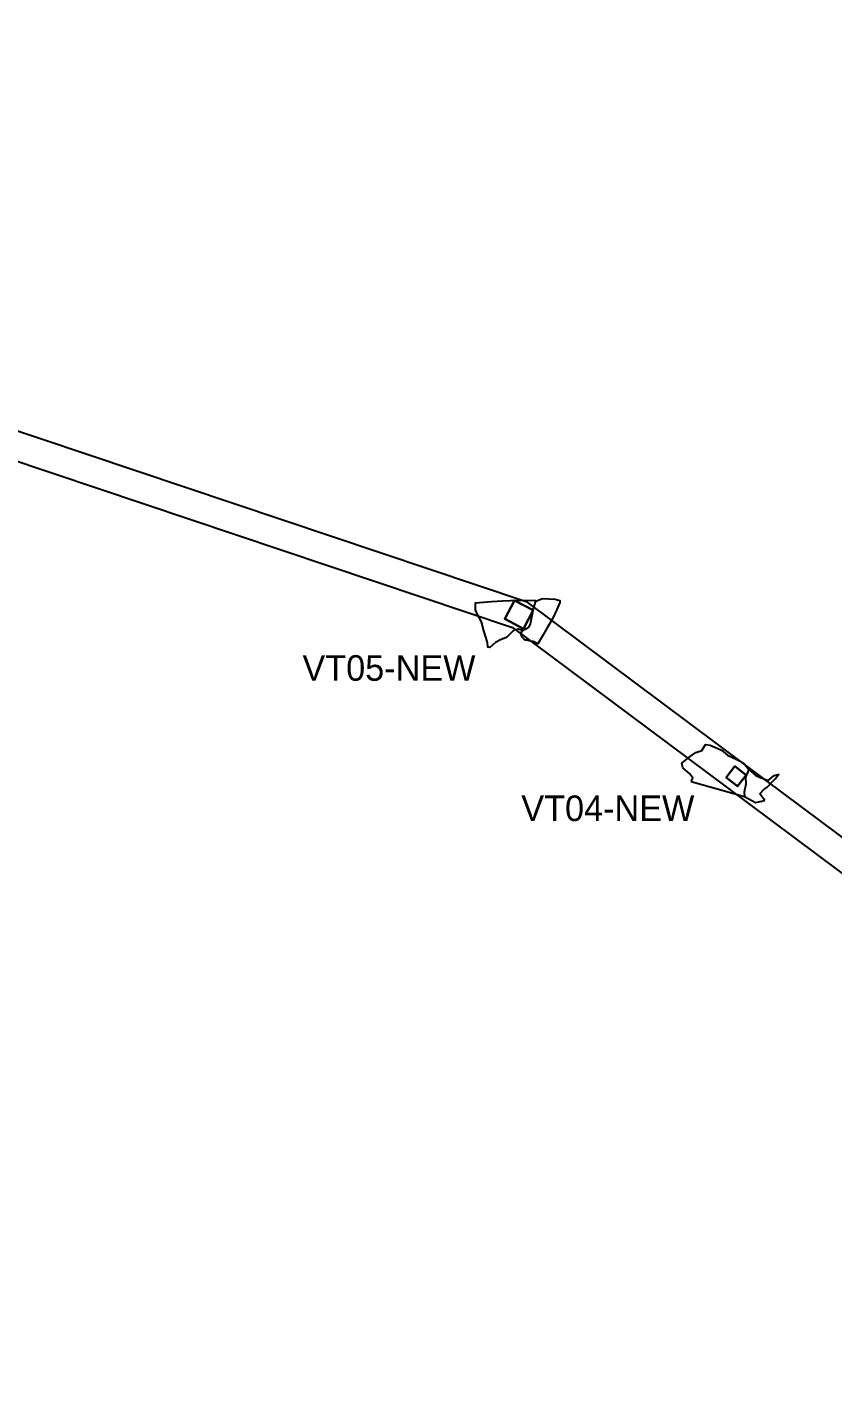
# Model space of a CAD drawing. Header units: inches. Extents: x 543393 to 2689207, y 1841861 to 9121372.
# Drawn here: x 546351 to 546981, y 1841897 to 1842957 of the extents above; entities that cross this region are included whole.
import ezdxf
from ezdxf.enums import TextEntityAlignment as Align

# ---------------------------------------------------------------- set-up
doc = ezdxf.new("R2010")
doc.units = ezdxf.units.IN
doc.header["$MEASUREMENT"] = 0
doc.layers.add('Level 30', color=7, linetype='Continuous', lineweight=0)
doc.layers.add('NET', color=2, linetype='Continuous')
doc.styles.add('VHCOUR', font='', dxfattribs={"height": 1.5})
doc.styles.get('VHCOUR').set_extended_font_data('.VnCourier NewH')

msp = doc.modelspace()

# ---------------------------------------------------------------- linework, layer by layer
at = {"color": 1}
for points in [[(545633.6, 1842956.9), (546019.5, 1842750.3), (546741.3, 1842508.2), (546912.3, 1842380.7), (547193.7, 1842170.9), (547287.4, 1841922.4), (547358.9, 1841934.2), (547414.6, 1841954.3)], [(545616.6, 1842940.4), (546010.5, 1842729.5), (546730.6, 1842487.9), (546898.8, 1842362.6), (547174.9, 1842156.7), (547272.7, 1841897.1), (547363.1, 1841912), (547434, 1841924.2)]]:
    msp.add_lwpolyline(points, dxfattribs=at)
at = {"color": 5}
for points, elevation in [([(546738.5, 1842485.7), (546735.3, 1842486.5), (546732.9, 1842486.2), (546730.9, 1842485), (546728.2, 1842482.1), (546726.1, 1842480.2), (546723.1, 1842479), (546720.9, 1842478), (546717.4, 1842476.3), (546713.1, 1842472.2), (546711.5, 1842472.6), (546711.3, 1842476.3), (546708.2, 1842485.2), (546706.5, 1842492.3), (546703, 1842498.5), (546701.9, 1842501.8), (546701.8, 1842507.3), (546714.2, 1842508.2), (546722.8, 1842508.8), (546735.4, 1842509.2), (546748.6, 1842509.1), (546748.9, 1842508.6)], 505.4), ([(546870.4, 1842367.5), (546871.6, 1842370.3), (546869.2, 1842373.6), (546863.7, 1842378.3), (546863.1, 1842382), (546868.7, 1842386.7), (546874, 1842390.2), (546878.6, 1842391.9), (546881.4, 1842396.4), (546885.1, 1842395.9), (546888.8, 1842394.5), (546894, 1842392), (546898.6, 1842388.1), (546902.5, 1842386.4), (546906.1, 1842384.7), (546908, 1842383.7), (546912.2, 1842380.8), (546915.5, 1842377)], 502.8), ([(546915.5, 1842377), (546912.7, 1842371), (546912.9, 1842365.5), (546911.8, 1842359.2), (546912.1, 1842355.9), (546920.5, 1842351.2), (546920.5, 1842351.2)], 501.6), ([(546915.5, 1842377), (546916.9, 1842375.7), (546921.1, 1842372), (546930.6, 1842368.5), (546935.2, 1842372.4), (546938.8, 1842373.3)], 501.6), ([(546870.4, 1842367.5), (546912.1, 1842355.9)], 502.8), ([(546927.8, 1842352.9), (546923.9, 1842358.1), (546927.2, 1842361.3), (546929.8, 1842363.2), (546935.9, 1842369.8), (546938.8, 1842373.3), (546938.8, 1842373.3)], 501.7), ([(546920.5, 1842351.2), (546927.8, 1842352.9)], 501.6)]:
    msp.add_lwpolyline(points, dxfattribs=dict(at, elevation=elevation))
at = {"color": 5, "elevation": 505.4}
msp.add_lwpolyline([(546748.9, 1842508.6), (546754.1, 1842510.6), (546764, 1842510.1), (546767.7, 1842509), (546767.7, 1842507.5), (546765.4, 1842501.9), (546762, 1842494.6), (546757.8, 1842487.7), (546753.9, 1842480.9), (546750.4, 1842475.1), (546746.8, 1842477), (546744.9, 1842477.3), (546741.6, 1842478), (546740.8, 1842478), (546739.5, 1842479), (546738.2, 1842480.4), (546737.8, 1842481.1), (546737.6, 1842482.1), (546737.8, 1842484.2), (546738.6, 1842485.5), (546742.7, 1842487.6), (546743.6, 1842488.1), (546744.7, 1842490.4), (546745, 1842492.1), (546747.1, 1842502.6)], close=True, dxfattribs=at)
at = {"layer": 'Level 30', "color": 0, "lineweight": 30, "flags": 128}
msp.add_lwpolyline([(546739.3, 1842487), (546724.7, 1842494.6), (546732.3, 1842509.1), (546746.9, 1842501.5)], close=True, dxfattribs=at)
at = {"layer": 'Level 30', "color": 7, "lineweight": 30, "flags": 128}
msp.add_lwpolyline([(546913.3, 1842372.6), (546904.5, 1842379.5), (546897.7, 1842370.7), (546906.5, 1842363.9), (546913.3, 1842372.6)], dxfattribs=at)

# ---------------------------------------------------------------- texts
at = {"layer": 'NET', "color": 3, "style": 'VHCOUR'}
for s, p in [('vt05-new', (546566.6, 1842456.3)), ('vt04-new', (546737.6, 1842346.7))]:
    msp.add_text(s, height=20, dxfattribs=at).set_placement(p, align=Align.MIDDLE_LEFT)

doc.saveas('drawing.dxf')
